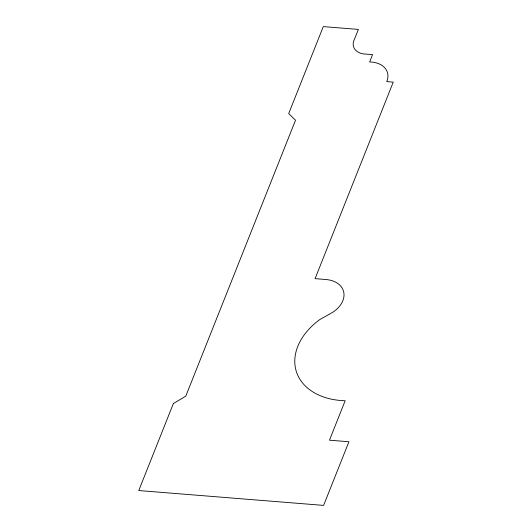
<?xml version="1.0" encoding="UTF-8"?>
<svg xmlns="http://www.w3.org/2000/svg" width="532" height="532" viewBox="0 0 532 532"><rect width="100%" height="100%" fill="white"/><g stroke="black" fill="none" stroke-linecap="round" stroke-linejoin="round"><path stroke-width="0.8" d="M173.365 403.555L138.766 490.544L323.609 505.4L348.926 441.753L329.468 440.19L345.162 400.729A66.972 47.195 -17.3 0 1 296.277 371.343A66.972 47.195 -17.3 0 1 320.018 319.419L332.394 312.49A26.274 18.514 -17.3 0 0 343.758 292.228A26.274 18.514 -17.3 0 0 325.724 279.5L315.077 278.642L393.234 82.141L386.744 81.615A23.82 16.785 -17.3 0 0 369.64 61.965L372.56 54.623L366.129 54.111A16.785 11.83 -17.3 0 1 353.567 41.503L358.368 29.42L323.296 26.6L288.696 113.589L295.519 120.232L185.761 396.18L173.365 403.555"/></g></svg>
